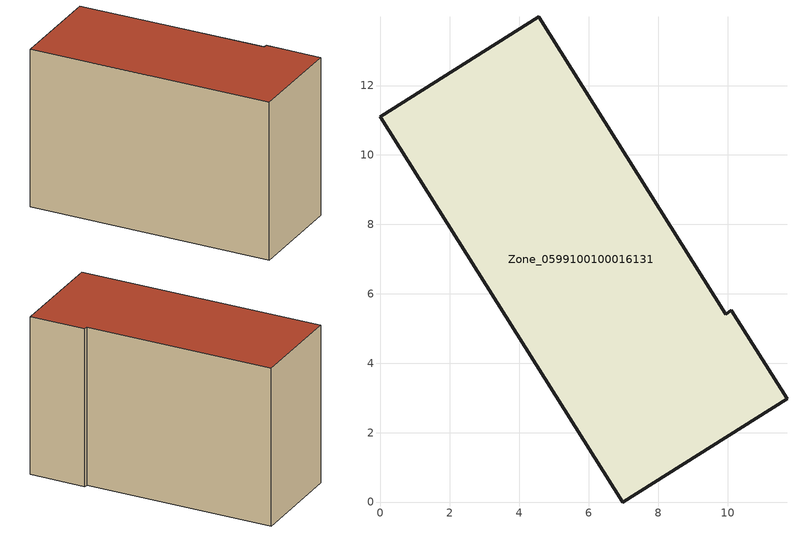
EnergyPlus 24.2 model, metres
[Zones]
Zone_0599100100016131
 floor ground (C_G): 6.98,0 0,11.1 4.56,13.98 9.94,5.41 10.11,5.52 11.71,2.97 z0
 wall outside (C_F): 10.11,5.52 9.94,5.41 4.56,13.98 0,11.1 6.98,0 11.71,2.97 10.11,5.52 z0:8.6
 roof outside (C_R): 6.98,0 11.71,2.97 10.11,5.52 9.94,5.41 4.56,13.98 0,11.1 z8.6
[BUILDING]
Pand.0599100100016131: North Axis=0; Terrain=City; Loads Convergence Tolerance Value=0.04; Temperature Convergence Tolerance Value=0.4; Solar Distribution=FullExterior; Maximum Number of Warmup Days=25; Minimum Number of Warmup Days=1
[Site:Location]
Rotterdam.The.Hague.AP_ZH_NLD Design_Conditions: Latitude=51.96; Longitude=4.45; Time Zone=1; Elevation=-4.5
[SITE:GROUNDTEMPERATURE:BUILDINGSURFACE]
18, 18, 18, 18, 18, 18, 18, 18, 18, 18, 18, 18
[MATERIAL] Thermal Absorptance=0.9; Solar Absorptance=0.7; Visible Absorptance=0.7
Name | Roughness | Thickness | Conductivity | Density | Specific Heat
G.TI.2015-2018 | MediumSmooth | 0.15 | 0.0428571 | 540 | 1210
F.TI.2015-2018 | Rough | 0.3 | 0.0666667 | 1920 | 840
R.TI.2015-2018 | MediumRough | 0.2 | 0.0333333 | 1500 | 1000
[CONSTRUCTION]
C_G: G.TI.2015-2018
C_F: F.TI.2015-2018
C_R: R.TI.2015-2018
[ZONE]
Zone_0599100100016131: Type=1; Multiplier=1; Ceiling Height=Autocalculate; Volume=Autocalculate; Floor Area=autocalculate; Part of Total Floor Area=Yes
[ZONEINFILTRATION:DESIGNFLOWRATE]
Infil_Zone_0599100100016131: Zone or ZoneList or Space or SpaceList=Zone_0599100100016131; Schedule=AlwaysOn; Design Flow Rate Calculation Method=Flow/Area; Flow Rate per Floor Area=0.0015; Constant Term Coefficient=1; Temperature Term Coefficient=0; Velocity Term Coefficient=0; Velocity Squared Term Coefficient=0
[HVACTEMPLATE:ZONE:IDEALLOADSAIRSYSTEM]
Zone_0599100100016131: Maximum Heating Supply Air Temperature=50; Minimum Cooling Supply Air Temperature=13; Maximum Heating Supply Air Humidity Ratio=0.0156; Minimum Cooling Supply Air Humidity Ratio=0.0077; Heating Limit=NoLimit; Cooling Limit=NoLimit; Dehumidification Control Type=ConstantSensibleHeatRatio; Cooling Sensible Heat Ratio=0.7; Dehumidification Setpoint=60; Humidification Control Type=None; Humidification Setpoint=30; Outdoor Air Method=None; Outdoor Air Flow Rate per Person=0.00944; Outdoor Air Flow Rate per Zone Floor Area=0; Outdoor Air Flow Rate per Zone=0; Demand Controlled Ventilation Type=None; Outdoor Air Economizer Type=NoEconomizer; Heat Recovery Type=None; Sensible Heat Recovery Effectiveness=0.7; Latent Heat Recovery Effectiveness=0.65
[ZONECONTROL:THERMOSTAT]
ThermostatControl_Zone_0599100100016131: Zone or ZoneList=Zone_0599100100016131; Control Type Schedule=DualSetpointControlType; Control 1=Thermostat_Zone_0599100100016131; Temperature Difference Between Cutout And Setpoint=0
[THERMOSTATSETPOINT:DUALSETPOINT]
Thermostat_Zone_0599100100016131: Heating Setpoint Temperature Schedule=HeatingSetpoint_Zone_0599100100016131; Cooling Setpoint Temperature Schedule=CoolingSetpoint_Zone_0599100100016131
[SCHEDULE:COMPACT]
HeatingSetpoint_Zone_0599100100016131: Through: 12/31, For: AllDays, Until: 24:00, 21
CoolingSetpoint_Zone_0599100100016131: Through: 12/31, For: AllDays, Until: 24:00, 24
DualSetpointControlType: Through: 12/31, For: AllDays, Until: 24:00, 4
AlwaysOn: Through: 12/31, For: AllDays, Until: 24:00, 1
